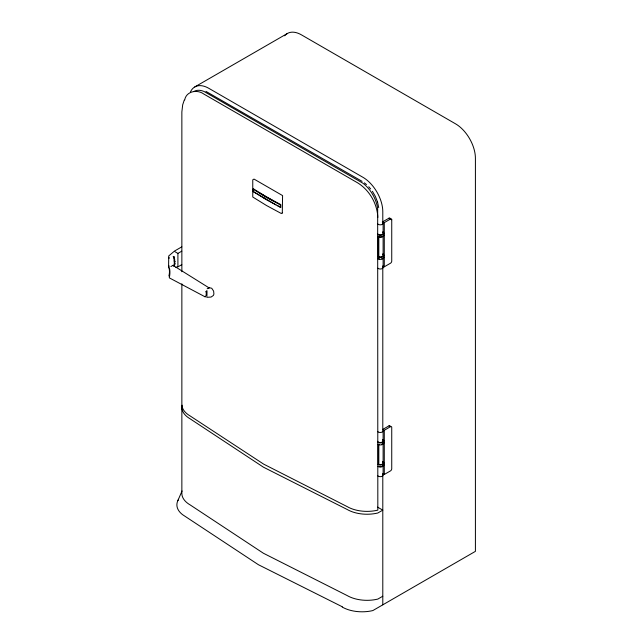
<?xml version="1.0" encoding="UTF-8"?>
<svg xmlns="http://www.w3.org/2000/svg" width="644" height="644" viewBox="0 0 644 644"><rect width="100%" height="100%" fill="white"/><g stroke="black" fill="none" stroke-linecap="round" stroke-linejoin="round"><path stroke-width="0.97" d="M174.782 261.681L174.782 261.15L174.782 261.633M168.591 266.552L168.736 255.95L173.63 251.788M174.58 265.392L174.588 264.966L174.049 265.706L174.548 265.602M282.297 212.963L282.587 195.583L254.01 179.08L252.762 179.797L252.762 197.016L266.56 205.549L281.339 213.51L282.587 212.794M173.92 256.457L173.349 256.425M174.194 257.729L174.403 258.373A27.99 22.693 11.6 0 1 174.58 259.331M205.17 296.86L205.347 296.168L205.17 296.86L169.267 277.838L169.461 276.872A23.329 14.321 -56.6 0 0 169.469 268.242M184.24 100.11L182.687 104.819L181.858 111.927L181.858 271.752M184.675 99.997C186.245 91.07 197.354 89.186 203.874 94.072L357.943 183.025C369.543 190.35 377.279 203.746 377.827 217.455M177.841 500.67L182.051 490.961M178.581 499.317A28.111 16.229 0 0 0 182.695 514.749L258.429 564.724L342.326 606.793M174.138 257.536L173.775 257.938L174.17 257.648M174.548 259.484L174.049 259.991L174.572 259.637M174.717 264.354L174.138 264.805L174.701 264.515M174.701 260.627L174.138 260.989L174.677 260.466A28.103 22.894 6.8 0 0 173.904 256.618L173.816 256.747A28.07 17.227 56.7 0 1 174.017 257.785M194.786 86.94L287.401 33.472M181.801 246.845L174.178 251.249L177.905 253.398L181.793 251.152M170.893 266.552L172.995 265.344L208.898 287.771L207.183 288.762M181.793 264.644L177.905 266.882L177.905 253.398M390.24 218.71A1.755 1.014 -60 0 0 389.008 218.171L382.794 221.761L384.283 222.623L390.497 219.032A1.755 1.014 -60 0 1 391.737 219.749L391.737 261.07A1.755 1.014 -60 0 1 390.497 263.219L384.283 266.809L382.794 265.948M378.817 236.662L378.318 236.952L378.318 257.037L378.817 256.755L378.817 236.662A2.809 1.626 0 0 0 381.715 236.654M390.497 426.69L389.008 425.829L382.794 429.419L384.283 430.281L390.497 426.69A1.755 1.014 -60 0 1 391.737 427.407L391.737 468.727A1.755 1.014 -60 0 1 390.497 470.885L384.283 474.467L382.794 473.606M382.794 596.215L377.827 599.089A28.111 16.229 0 0 1 347.18 595.571L263.404 553.244L190.093 504.872A28.111 16.229 0 0 1 181.858 493.393L181.858 407.314M175.852 267.413L177.358 266.858M206.563 295.185L205.911 295M208.423 287.482L211.739 288.271L213.623 291.12L213.913 294.034L213.406 295.435L211.095 297.045L206.837 297.327L206.933 294.582A10.417 1.047 -85.9 0 0 206.933 292.255L206.837 290.396M173.18 256.658L173.63 256.867A28.022 17.911 54 0 1 173.84 257.898M205.943 91.384L362.081 181.35M275.954 204.848L253.253 191.566L253.245 188.7L266.56 196.943L280.824 204.631L280.824 207.497L266.56 199.809L253.245 191.574M277.709 205.79L280.341 207.207L280.341 204.913L266.31 197.37L253.253 189.272M273.684 201.065L259.91 193.111M389.008 218.171L391.737 219.749M377.577 507.126L382.794 510.137L377.827 513.002A28.111 16.229 0 0 1 347.18 509.485L263.404 467.158L190.093 418.785A28.111 16.229 0 0 1 182.099 405.189M208.503 287.876L209.083 288.238M263.235 197.467L265.722 199.012M172.995 265.344L173.896 265.916M364.359 182.84L366.5 184.57M368.754 186.776L370.654 188.95M372.409 191.316L375.388 196.476L377.497 201.91M377.577 202.184L378.704 207.682M377.875 268.194A2.809 1.626 0 0 0 381.039 268.951A2.809 1.626 0 0 0 383.116 267.381L383.019 266.962A2.809 1.626 0 0 0 382.745 266.576M377.875 475.852A2.809 1.626 0 0 0 381.039 476.608A2.809 1.626 0 0 0 383.116 475.047L383.019 474.62A2.809 1.626 0 0 0 382.745 474.234M174.403 258.373L174.411 258.3M174.194 257.358L174.202 257.761M174.709 264.016L174.709 264.426M384.283 222.623L384.283 266.809M384.283 430.281L384.283 474.467M383.116 223.194L383.116 233.241M383.116 236.251L383.116 255.33M383.116 258.349L383.116 267.381M383.116 430.852L383.116 440.899M383.116 442.903L383.116 462.988M383.116 465L383.116 475.047M382.794 222.768L382.794 211.715A28.111 16.229 60 0 0 362.91 177.285L208.841 88.333A28.111 16.229 60 0 0 190.479 91.899M382.794 267.985L382.794 429.749M382.794 475.972L382.794 604.829M181.858 283.819L181.858 404.44A28.111 16.229 0 0 0 190.093 415.919L263.67 464.139L347.18 506.619A28.111 16.229 0 0 0 377.827 510.137L377.666 209.01A24.593 14.2 60 0 0 362.701 183.073L204.092 91.504A24.593 14.2 60 0 0 194.061 91.424M284.696 35.806A28.111 16.229 60 0 1 301.456 34.865L455.525 123.817A28.111 16.229 60 0 1 475.409 158.247L475.409 551.353L372.852 610.568A28.111 16.229 0 0 1 342.214 607.042M382.745 236.058A2.809 1.626 0 0 1 382.295 236.396M382.745 232.428A2.809 1.626 0 0 1 381.715 234.641A2.809 1.626 0 0 1 377.875 234.046M382.295 222.051A2.809 1.626 0 0 1 382.906 223.814A2.809 1.626 0 0 1 380.306 224.82L379.582 224.764A2.809 1.626 0 0 1 377.875 224.007M383.349 234.231A3.51 2.029 0 0 1 382.447 236.855A3.51 2.029 0 0 1 377.827 236.678M382.745 254.517A2.809 1.626 0 0 1 382.021 256.618A2.809 1.626 0 0 1 378.318 256.481M382.794 231.8A3.51 2.029 0 0 1 382.794 234.674A3.51 2.029 0 0 1 377.827 234.674M383.349 256.328A3.51 2.029 0 0 1 382.447 258.952A3.51 2.029 0 0 1 377.827 258.775M383.019 257.761A2.809 1.626 0 0 1 382.745 258.155M382.295 258.486A2.809 1.626 0 0 1 381.715 258.743M379.582 258.912A2.809 1.626 0 0 1 378.318 258.486M382.794 253.897A3.51 2.029 0 0 1 382.794 256.763A3.51 2.029 0 0 1 377.827 256.763M389.008 425.829A1.755 1.014 -60 0 1 390.248 426.553M383.019 443.33A2.809 1.626 0 0 1 382.745 443.716M382.295 444.054A2.809 1.626 0 0 1 381.715 444.312M382.745 440.085A2.809 1.626 0 0 1 381.385 442.396A2.809 1.626 0 0 1 377.593 441.317M382.745 430.039A2.809 1.626 0 0 1 380.306 432.478L379.582 432.422A2.809 1.626 0 0 1 377.875 431.665M383.349 441.889A3.51 2.029 0 0 1 382.447 444.513A3.51 2.029 0 0 1 377.827 444.336M382.745 462.183A2.809 1.626 0 0 1 382.021 464.276A2.809 1.626 0 0 1 378.318 464.139M382.794 439.466A3.51 2.029 0 0 1 382.794 442.331A3.51 2.029 0 0 1 377.827 442.331M383.349 463.986A3.51 2.029 0 0 1 382.447 466.61A3.51 2.029 0 0 1 377.827 466.433M383.019 465.419A2.809 1.626 0 0 1 382.295 466.151M381.039 466.57A2.809 1.626 0 0 1 379.582 466.57M382.794 461.555A3.51 2.029 0 0 1 382.794 464.429A3.51 2.029 0 0 1 377.827 464.429M168.865 267.397A23.281 19.006 0.4 0 1 168.865 276.043M174.178 258.808A28.07 17.227 56.7 0 1 174.178 266.415M174.242 260.925A28.022 17.911 54 0 1 174.242 264.732M174.564 265.183A28.103 22.894 6.8 0 1 174.395 266.125M174.757 261.384A28.103 22.894 6.8 0 1 174.782 262.333M174.757 263.291A28.103 22.894 6.8 0 1 174.685 264.241M169.147 265.916A28.095 22.886 6.8 0 1 168.656 267.775M168.929 257.358A28.095 22.886 6.8 0 1 169.147 258.308M174.782 263.058L174.782 263.493L174.782 263.058M174.588 259.25L174.58 259.701L174.588 259.25M206.619 293.914L206.595 294.541L206.024 293.753A2.004 1.159 0 0 0 206.619 293.914M378.817 444.336L378.318 444.626L378.318 464.71L378.817 464.429L378.817 444.336M206.668 291.716L206.595 292.215L205.822 291.474L206.668 291.716M206.619 292.754L206.024 292.585A2.004 1.159 0 0 0 206.619 292.754"/></g></svg>
